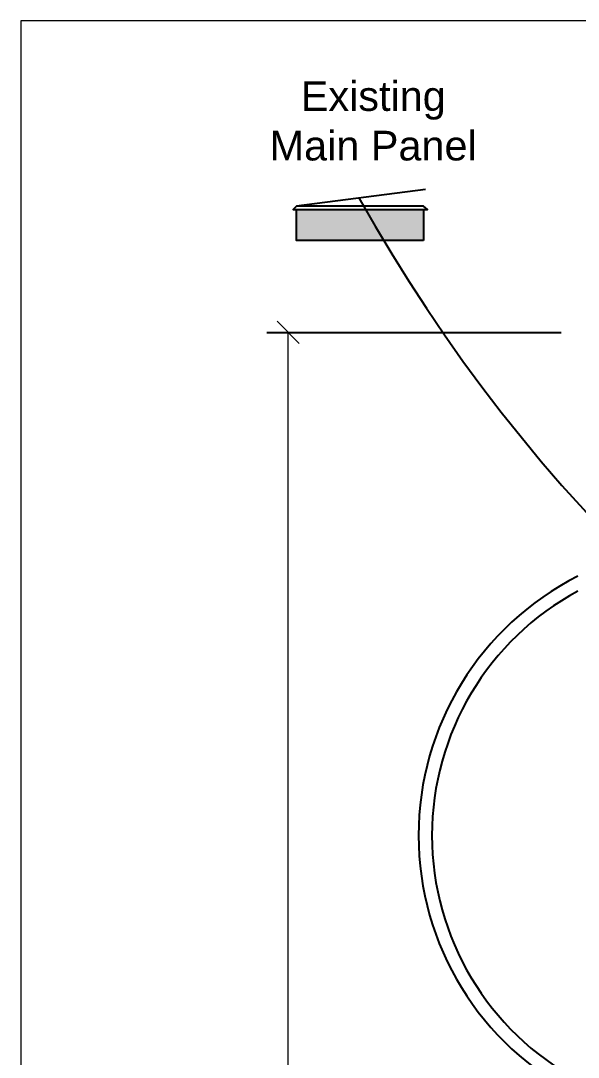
# Model space of a CAD drawing. Header units: millimetres. Extents: x -6528 to 8477, y -4350 to 6937.
# Drawn here: x -6528 to -4618, y 3385 to 6937 of the extents above; entities that cross this region are included whole.
import ezdxf

# ---------------------------------------------------------------- set-up
doc = ezdxf.new("R2010")
doc.units = ezdxf.units.MM
doc.styles.add('PDF Arial', font='arial.ttf')

msp = doc.modelspace()

# ---------------------------------------------------------------- linework, layer by layer
at = {"color": 7, "lineweight": 0}
msp.add_lwpolyline([(-6528.3, -4349.5), (8476.7, -4349.5), (8476.7, 6937), (-6528.3, 6937)], close=True, dxfattribs=at)
at = {"color": 7, "lineweight": 25}
for points in [[(-5141, 6358.8), (-5583.2, 6301.7), (-5595.3, 6289.6), (-5583.2, 6289.6)], [(-5148.3, 6289.6), (-5134.9, 6289.6), (-5148.3, 6301.7), (-5583.2, 6301.7)], [(-4677, 5868), (-5685.2, 5868)]]:
    msp.add_lwpolyline(points, dxfattribs=at)
msp.add_lwpolyline([(-5148.3, 6183.9), (-5583.2, 6183.9), (-5583.2, 6289.6), (-5148.3, 6289.6)], close=True, dxfattribs=at)
at = {"color": 7, "lineweight": 9}
for points in [[(-5574.7, 5830.4), (-5650, 5906.9)], [(-5612.3, -2358.5), (-5612.3, 5868)]]:
    msp.add_lwpolyline(points, dxfattribs=at)
at = {"color": 7, "lineweight": 25}
for centre, radius, start, end in [((-353.1, 9136.7), 5748.3, 209.23071, 278.18445), ((-4168.6, 4144.9), 996.7, 116.911, 243.089), ((-4167.4, 4144.9), 951.8, 118.3612, 241.6387)]:
    msp.add_arc(centre, radius, start, end, dxfattribs=at)
at = {"color": 252, "true_color": 0x959595, "transparency": 33554559}
for points in [[(-5148.3, 6289.6), (-5583.2, 6289.6), (-5148.3, 6183.9)], [(-5583.2, 6289.6), (-5148.3, 6183.9), (-5583.2, 6183.9)]]:
    msp.add_solid(points, dxfattribs=at)

# ---------------------------------------------------------------- texts
at = {"color": 7, "char_height": 101.55, "attachment_point": 7, "style": 'PDF Arial'}
for s, insert in [('Existing', (-5568.6, 6597.4)), ('Main Panel', (-5675.5, 6456.8))]:
    msp.add_mtext(s, dxfattribs=dict(at, insert=insert))

doc.saveas('drawing.dxf')
